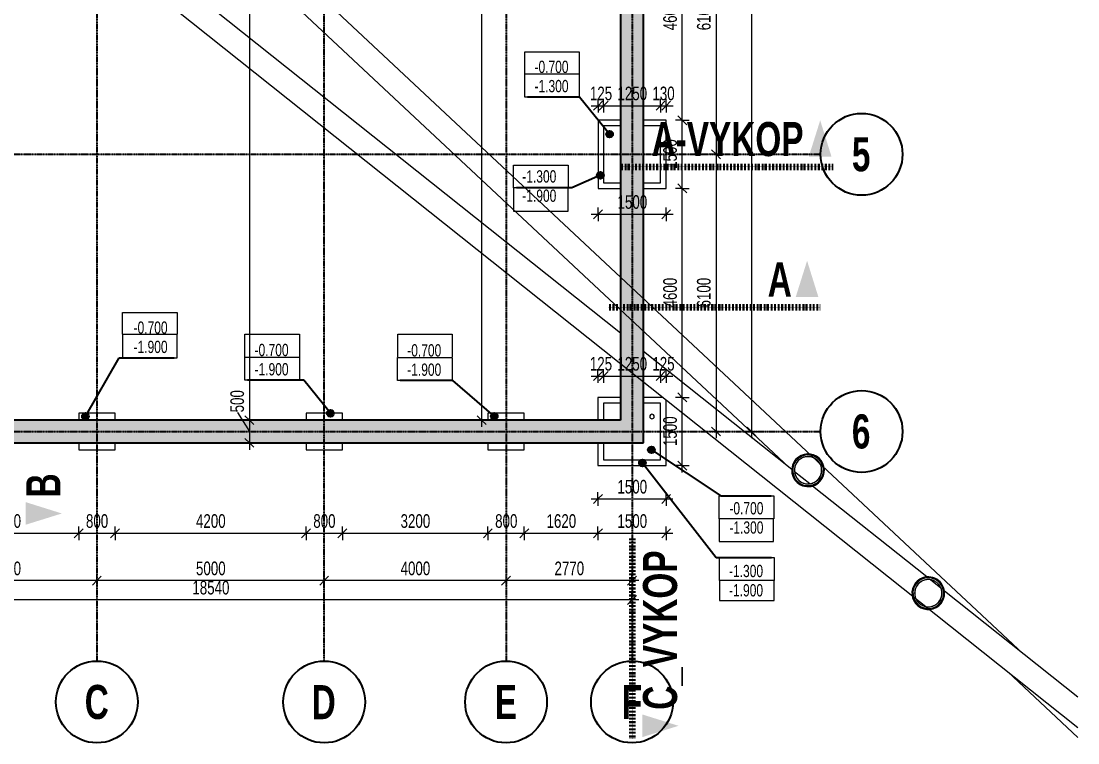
# Model space of a CAD drawing. Header units: millimetres. Extents: x 172692 to 213031, y 2598 to 159868.
# Drawn here: x 186322 to 209565, y 118851 to 134728 of the extents above; entities that cross this region are included whole.
import ezdxf

# ---------------------------------------------------------------- set-up
doc = ezdxf.new("R2010")
doc.units = ezdxf.units.MM
doc.linetypes.add('1_Čerchovaná 4_0mm', pattern=[8, 4, -2, 0, -2])
doc.linetypes.add('1_Čerchovaná 6_0mm', pattern=[12, 6, -3, 0, -3])
for name, color, linetype, lineweight in [('A-ANNO-DIMS', 7, 'Continuous', 9), ('A-ANNO-DIMS-150', 7, 'Continuous', 9), ('A-DETL-THIN', 7, 'Continuous', 9), ('A-FLOR', 7, 'Continuous', 9), ('A-WALL-1', 7, 'Continuous', 25), ('A-WALL-PATT-1', 7, 'Continuous', 9), ('G-ANNO-DIMS', 7, 'Continuous', 9), ('G-ANNO-DIMS-1', 7, 'Continuous', 25), ('G-ANNO-SYMB', 7, 'Continuous', 9), ('G-ANNO-SYMB-1', 7, '1_Čerchovaná 4_0mm', 100), ('G-ANNO-SYMB-2', 7, 'Continuous', 18), ('Nedefinovaný_Trubky-tvarovka', 7, 'Continuous', 9), ('S-FNDN', 7, 'Continuous', 9), ('Trubky-tvarovka', 7, 'Continuous', 18), ('Trubky-tvarovka-1', 7, 'Continuous', 9)]:
    doc.layers.add(name, color=color, linetype=linetype, lineweight=lineweight)
for name, color, linetype, lineweight, true_color in [('A-DETL-1', 36, 'Continuous', 9, 0x804000), ('A-DETL-2', 115, 'Continuous', 9, 0x61a369), ('A-GENM-1', 251, 'Continuous', 9, 0x646464), ('S-GRID-1', 8, '1_Čerchovaná 6_0mm', 25, 0x808080), ('S-GRID-IDEN', 8, 'Continuous', 25, 0x808080), ('S-GRID-IDEN-1', 8, 'Continuous', 9, 0x808080)]:
    doc.layers.add(name, color=color, linetype=linetype, lineweight=lineweight, true_color=true_color)
doc.styles.add('Arial', font='arial.ttf', dxfattribs={"width": 0.7, "height": 300})
doc.styles.add('Arial_1', font='arial.ttf', dxfattribs={"width": 0.7, "height": 270})
doc.styles.add('Arial_B', font='arialbd.ttf', dxfattribs={"width": 0.7, "height": 750})
doc.dimstyles.new('Vnitřní_-_průhledné', dxfattribs={"dimscale": 304.8, "dimtxt": 306.07782, "dimasz": 0.639764, "dimexe": 0.492126, "dimexo": 0.0625, "dimgap": 0.098425, "dimtad": 1, "dimdec": 0, "dimrnd": 5, "dimzin": 0, "dimdsep": 46, "dimtxsty": 'Arial', "dimblk1": 'OBLIQUE', "dimblk2": 'OBLIQUE', "dimsah": 1, "dimcen": 0.09, "dimdle": 0.492126, "dimazin": 0, "dimtfac": 1, "dimtdec": 4, "dimtix": 1, "dimtmove": 1, "dimatfit": 3, "dimfxl": 0.492126, "dimfxlon": 1, "dimtvp": 1, "dimtolj": 1, "dimtzin": 0, "dimarcsym": 2})
doc.dimstyles.new('Vnitřní_-_průhledné_1', dxfattribs={"dimscale": 304.8, "dimtxt": 306.07782, "dimasz": 0.639764, "dimexe": 0.492126, "dimexo": 0.0625, "dimgap": 0.098425, "dimtad": 1, "dimdec": 0, "dimrnd": 5, "dimzin": 0, "dimdsep": 46, "dimtxsty": 'Arial', "dimblk1": 'OBLIQUE', "dimblk2": 'OBLIQUE', "dimsah": 1, "dimcen": 0.09, "dimdle": 0.492126, "dimazin": 0, "dimtfac": 1, "dimtdec": 4, "dimtix": 1, "dimtmove": 0, "dimatfit": 3, "dimfxl": 0.492126, "dimfxlon": 1, "dimtvp": 1, "dimtolj": 1, "dimtzin": 0, "dimarcsym": 2})
pattern_1 = [(315, (0, 0), (161.6446, 161.6446), []), (315, (0, 152.4), (161.6446, 161.6446), [95.25, -57.15, 9.525, -57.15, -95.25]), (315, (0, 152.4), (161.6446, 161.6446), [-219.075, 95.25, 0])]

# ---------------------------------------------------------------- blocks, each defined once
blk = doc.blocks.new('Z_PIF_UN_Tegra_Shaft_Pipe_Wavin__nested_ - Var_-776681-základy')
at = {"layer": 'Trubky-tvarovka'}
for radius, start, end in [(338, 141.0104, 321.0104), (300, 141.0104, 321.0104), (338, 321.0104, 141.0104), (300, 321.0104, 141.0104)]:
    blk.add_arc((206275, 122143), radius, start, end, dxfattribs=at)
blk = doc.blocks.new('Z_PIF_UN_Tegra_Elbow_Base_Wavin__nested_ - Var_-776420-základy')
at = {"layer": 'Trubky-tvarovka-1'}
for radius, start, end in [(360, 360, 180), (300, 111.8487, 126.9061), (300, 96.3607, 110.067), (300, 77.7649, 92.768), (300, 62.1108, 75.4351), (300, 43.6748, 58.6425), (360, 180, 360), (300, 164.7703, 180), (300, 180, 195.2297), (300, 145.9269, 161.0591), (300, 130.5785, 144.8877), (300, 27.8205, 40.9323), (300, 9.5776, 24.5278), (300, 353.4782, 6.5218), (300, 198.9409, 214.0731), (300, 215.1123, 229.4215), (300, 301.3575, 316.3252), (300, 319.0677, 332.1795), (300, 335.4722, 350.4224), (300, 233.0939, 248.1513), (300, 249.933, 263.6393), (300, 267.232, 282.2351), (300, 284.5649, 297.8892)]:
    blk.add_arc((0, 0), radius, start, end, dxfattribs=at)
blk = doc.blocks.new('Z_PIF_UN_Tegra_Shaft_Pipe_Wavin__nested_ - Var_-777689-základy')
at = {"layer": 'Trubky-tvarovka'}
for radius, start, end in [(338, 137.8238, 317.8238), (300, 137.8238, 317.8238), (337, 317.8238, 137.8238), (300, 317.8238, 137.8238)]:
    blk.add_arc((203630, 124847), radius, start, end, dxfattribs=at)
blk = doc.blocks.new('Z_PIF_UN_Tegra_Elbow_Base_Wavin__nested_ - Var_-V1-základy')
at = {"layer": 'Trubky-tvarovka-1'}
for radius, start, end in [(360, 360, 180), (300, 111.8487, 126.5942), (300, 96.3607, 110.067), (300, 77.7649, 92.768), (300, 62.1108, 75.4351), (300, 43.6748, 58.6425), (360, 180, 360), (300, 164.7703, 180), (300, 180, 195.2297), (300, 145.9269, 161.0591), (300, 130.5785, 144.8877), (300, 27.8205, 40.9323), (300, 9.5776, 24.5278), (300, 353.4782, 6.5218), (300, 198.9409, 214.0731), (300, 215.1123, 229.4215), (300, 301.3575, 316.3252), (300, 319.0677, 332.1795), (300, 335.4722, 350.4224), (300, 233.0939, 248.1513), (300, 249.933, 263.6393), (300, 267.232, 282.2351), (300, 284.5649, 297.8892)]:
    blk.add_arc((0, 0), radius, start, end, dxfattribs=at)
blk = doc.blocks.new('Osnova - 6mm-307864-základy')
at = {"layer": 'S-GRID-IDEN'}
blk.add_circle((0, 0), 6, dxfattribs=at)
blk = doc.blocks.new('Řez - Velká značka-308779-základy')
at = {"layer": 'G-ANNO-SYMB'}
blk.add_hatch(color=256, dxfattribs=at).paths.add_polyline_path([(3.58, 1.5), (0.25, 1.5), (1.91, 6.82)])
blk = doc.blocks.new('DIMBLOCK3-základy')
at = {"layer": 'A-ANNO-DIMS-150', "lineweight": 18}
for p, q in [((191344, 152840), (191246, 152938)), ((191344, 152840), (191441, 152743)), ((191344, 125950), (191246, 126048)), ((191344, 125950), (191441, 125853))]:
    blk.add_line(p, q, dxfattribs=at)
at = {"layer": 'A-ANNO-DIMS-150'}
for p, q in [((191344, 152840), (191194, 152840)), ((191344, 152840), (191344, 125950)), ((191344, 152840), (191494, 152840)), ((191344, 125950), (191194, 125950)), ((191344, 125950), (191494, 125950))]:
    blk.add_line(p, q, dxfattribs=at)
at = {"layer": 'A-ANNO-DIMS-150', "color": 0, "insert": (190924, 138995), "char_height": 300, "width": 960.61, "attachment_point": 1, "rotation": 90, "line_spacing_factor": 0.941778, "style": 'Arial'}
blk.add_mtext('26890', dxfattribs=at)
blk = doc.blocks.new('_Oblique')
at = {"color": 0, "linetype": 'ByBlock', "lineweight": -2}
blk.add_line((-0.5, -0.5), (0.5, 0.5), dxfattribs=at)
blk = doc.blocks.new('DIMBLOCK4-základy')
at = {"layer": 'A-ANNO-DIMS-150'}
for p, q in [((191079, 126121), (191344, 125700)), ((191079, 126121), (191079, 126121)), ((191344, 125950), (191194, 125950)), ((191344, 125950), (191344, 125300)), ((191344, 125950), (191494, 125950)), ((191344, 125450), (191194, 125450)), ((191344, 125450), (191494, 125450))]:
    blk.add_line(p, q, dxfattribs=at)
at = {"layer": 'A-ANNO-DIMS-150', "lineweight": 18}
for p, q in [((191344, 125950), (191246, 126048)), ((191344, 125950), (191441, 125853)), ((191344, 125450), (191246, 125548)), ((191344, 125450), (191441, 125353))]:
    blk.add_line(p, q, dxfattribs=at)
at = {"layer": 'A-ANNO-DIMS-150', "color": 0, "insert": (190924, 126121), "char_height": 300, "width": 576.37, "attachment_point": 1, "rotation": 90, "line_spacing_factor": 0.941778, "style": 'Arial'}
blk.add_mtext('500', dxfattribs=at)
blk = doc.blocks.new('DIMBLOCK5-základy')
at = {"layer": 'A-ANNO-DIMS-150', "lineweight": 18}
for p, q in [((196451, 152840), (196353, 152938)), ((196451, 152840), (196548, 152743)), ((196451, 125950), (196353, 126048)), ((196451, 125950), (196548, 125853))]:
    blk.add_line(p, q, dxfattribs=at)
at = {"layer": 'A-ANNO-DIMS-150'}
for p, q in [((196451, 152990), (196451, 125800)), ((196451, 152840), (196301, 152840)), ((196451, 152840), (196601, 152840)), ((196451, 125950), (196301, 125950)), ((196451, 125950), (196601, 125950))]:
    blk.add_line(p, q, dxfattribs=at)
at = {"layer": 'A-ANNO-DIMS-150', "color": 0, "insert": (196031, 138995), "char_height": 300, "width": 960.61, "attachment_point": 1, "rotation": 90, "line_spacing_factor": 0.941778, "style": 'Arial'}
blk.add_mtext('26890', dxfattribs=at)
blk = doc.blocks.new('DIMBLOCK10-základy')
at = {"layer": 'A-ANNO-DIMS-150'}
for p, q in [((201606, 137895), (201456, 137895)), ((201606, 137895), (201606, 131798)), ((201606, 137895), (201756, 137895)), ((201606, 131798), (201456, 131798)), ((201606, 131798), (201756, 131798))]:
    blk.add_line(p, q, dxfattribs=at)
at = {"layer": 'A-ANNO-DIMS-150', "lineweight": 18}
for p, q in [((201606, 137895), (201509, 137993)), ((201606, 137895), (201704, 137798)), ((201606, 131798), (201509, 131895)), ((201606, 131798), (201704, 131700))]:
    blk.add_line(p, q, dxfattribs=at)
at = {"layer": 'A-ANNO-DIMS-150', "color": 0, "insert": (201187, 134526), "char_height": 300, "width": 768.49, "attachment_point": 1, "rotation": 90, "line_spacing_factor": 0.941778, "style": 'Arial'}
blk.add_mtext('6100', dxfattribs=at)
blk = doc.blocks.new('DIMBLOCK11-základy')
at = {"layer": 'A-ANNO-DIMS-150'}
for p, q in [((201606, 131798), (201456, 131798)), ((201606, 131798), (201606, 125550)), ((201606, 131798), (201756, 131798)), ((201606, 125700), (201456, 125700)), ((201606, 125700), (201756, 125700))]:
    blk.add_line(p, q, dxfattribs=at)
at = {"layer": 'A-ANNO-DIMS-150', "lineweight": 18}
for p, q in [((201606, 131798), (201509, 131895)), ((201606, 131798), (201704, 131700)), ((201606, 125700), (201509, 125798)), ((201606, 125700), (201704, 125603))]:
    blk.add_line(p, q, dxfattribs=at)
at = {"layer": 'A-ANNO-DIMS-150', "color": 0, "insert": (201187, 128429), "char_height": 300, "width": 768.49, "attachment_point": 1, "rotation": 90, "line_spacing_factor": 0.941778, "style": 'Arial'}
blk.add_mtext('6100', dxfattribs=at)
blk = doc.blocks.new('DIMBLOCK12-základy')
at = {"layer": 'A-ANNO-DIMS-150', "lineweight": 18}
for p, q in [((202387, 153090), (202289, 153188)), ((202387, 153090), (202484, 152993)), ((202387, 125700), (202289, 125798)), ((202387, 125700), (202484, 125603))]:
    blk.add_line(p, q, dxfattribs=at)
at = {"layer": 'A-ANNO-DIMS-150'}
for p, q in [((202387, 153240), (202387, 125550)), ((202387, 153090), (202237, 153090)), ((202387, 153090), (202537, 153090)), ((202387, 125700), (202237, 125700)), ((202387, 125700), (202537, 125700))]:
    blk.add_line(p, q, dxfattribs=at)
at = {"layer": 'A-ANNO-DIMS-150', "color": 0, "insert": (201967, 138995), "char_height": 300, "width": 960.61, "attachment_point": 1, "rotation": 90, "line_spacing_factor": 0.941778, "style": 'Arial'}
blk.add_mtext('27390', dxfattribs=at)
blk = doc.blocks.new('DIMBLOCK13-základy')
at = {"layer": 'A-ANNO-DIMS-150'}
for p, q in [((196988, 122419), (196988, 122569)), ((199758, 122419), (199758, 122569)), ((199908, 122419), (196988, 122419)), ((196988, 122419), (196988, 122269)), ((199758, 122419), (199758, 122269))]:
    blk.add_line(p, q, dxfattribs=at)
at = {"layer": 'A-ANNO-DIMS-150', "lineweight": 18}
for p, q in [((196988, 122419), (197086, 122517)), ((199758, 122419), (199856, 122517)), ((196988, 122419), (196891, 122322)), ((199758, 122419), (199661, 122322))]:
    blk.add_line(p, q, dxfattribs=at)
at = {"layer": 'A-ANNO-DIMS-150', "color": 0, "insert": (198053, 122839), "char_height": 300, "width": 768.49, "attachment_point": 1, "line_spacing_factor": 0.941778, "style": 'Arial'}
blk.add_mtext('2770', dxfattribs=at)
blk = doc.blocks.new('DIMBLOCK14-základy')
at = {"layer": 'A-ANNO-DIMS-150'}
for p, q in [((192988, 122419), (192988, 122569)), ((196988, 122419), (196988, 122569)), ((196988, 122419), (192988, 122419)), ((192988, 122419), (192988, 122269)), ((196988, 122419), (196988, 122269))]:
    blk.add_line(p, q, dxfattribs=at)
at = {"layer": 'A-ANNO-DIMS-150', "lineweight": 18}
for p, q in [((192988, 122419), (193086, 122517)), ((196988, 122419), (197086, 122517)), ((192988, 122419), (192891, 122322)), ((196988, 122419), (196891, 122322))]:
    blk.add_line(p, q, dxfattribs=at)
at = {"layer": 'A-ANNO-DIMS-150', "color": 0, "insert": (194668, 122839), "char_height": 300, "width": 768.49, "attachment_point": 1, "line_spacing_factor": 0.941778, "style": 'Arial'}
blk.add_mtext('4000', dxfattribs=at)
blk = doc.blocks.new('DIMBLOCK15-základy')
at = {"layer": 'A-ANNO-DIMS-150'}
for p, q in [((187988, 122419), (187988, 122569)), ((192988, 122419), (192988, 122569)), ((192988, 122419), (187988, 122419)), ((187988, 122419), (187988, 122269)), ((192988, 122419), (192988, 122269))]:
    blk.add_line(p, q, dxfattribs=at)
at = {"layer": 'A-ANNO-DIMS-150', "lineweight": 18}
for p, q in [((187988, 122419), (188086, 122517)), ((192988, 122419), (193086, 122517)), ((187988, 122419), (187891, 122322)), ((192988, 122419), (192891, 122322))]:
    blk.add_line(p, q, dxfattribs=at)
at = {"layer": 'A-ANNO-DIMS-150', "color": 0, "insert": (190168, 122839), "char_height": 300, "width": 768.49, "attachment_point": 1, "line_spacing_factor": 0.941778, "style": 'Arial'}
blk.add_mtext('5000', dxfattribs=at)
blk = doc.blocks.new('DIMBLOCK16-základy')
at = {"layer": 'A-ANNO-DIMS-150'}
for p, q in [((183988, 122419), (183988, 122569)), ((187988, 122419), (187988, 122569)), ((187988, 122419), (183988, 122419)), ((183988, 122419), (183988, 122269)), ((187988, 122419), (187988, 122269))]:
    blk.add_line(p, q, dxfattribs=at)
at = {"layer": 'A-ANNO-DIMS-150', "lineweight": 18}
for p, q in [((183988, 122419), (184086, 122517)), ((187988, 122419), (188086, 122517)), ((183988, 122419), (183891, 122322)), ((187988, 122419), (187891, 122322))]:
    blk.add_line(p, q, dxfattribs=at)
at = {"layer": 'A-ANNO-DIMS-150', "color": 0, "insert": (185668, 122839), "char_height": 300, "width": 768.49, "attachment_point": 1, "line_spacing_factor": 0.941778, "style": 'Arial'}
blk.add_mtext('4000', dxfattribs=at)
blk = doc.blocks.new('DIMBLOCK18-základy')
at = {"layer": 'A-ANNO-DIMS-150'}
for p, q in [((181218, 121996), (181218, 122146)), ((199758, 121996), (199758, 122146)), ((199908, 121996), (181068, 121996)), ((181218, 121996), (181218, 121846)), ((199758, 121996), (199758, 121846))]:
    blk.add_line(p, q, dxfattribs=at)
at = {"layer": 'A-ANNO-DIMS-150', "lineweight": 18}
for p, q in [((181218, 121996), (181316, 122093)), ((199758, 121996), (199856, 122093)), ((181218, 121996), (181121, 121898)), ((199758, 121996), (199661, 121898))]:
    blk.add_line(p, q, dxfattribs=at)
at = {"layer": 'A-ANNO-DIMS-150', "color": 0, "insert": (190088, 122415), "char_height": 300, "width": 960.61, "attachment_point": 1, "line_spacing_factor": 0.941778, "style": 'Arial'}
blk.add_mtext('18540', dxfattribs=at)
blk = doc.blocks.new('DIMBLOCK19-základy')
at = {"layer": 'A-ANNO-DIMS-150'}
for p, q in [((200864, 126450), (200714, 126450)), ((200864, 124800), (200864, 126450)), ((200864, 126450), (201014, 126450)), ((200864, 124950), (200714, 124950)), ((200864, 124950), (201014, 124950))]:
    blk.add_line(p, q, dxfattribs=at)
at = {"layer": 'A-ANNO-DIMS-150', "lineweight": 18}
for p, q in [((200864, 126450), (200767, 126548)), ((200864, 126450), (200962, 126353)), ((200864, 124950), (200767, 125048)), ((200864, 124950), (200962, 124853))]:
    blk.add_line(p, q, dxfattribs=at)
at = {"layer": 'A-ANNO-DIMS-150', "color": 0, "insert": (200445, 125380), "char_height": 300, "width": 768.49, "attachment_point": 1, "rotation": 90, "line_spacing_factor": 0.941778, "style": 'Arial'}
blk.add_mtext('1500', dxfattribs=at)
blk = doc.blocks.new('DIMBLOCK20-základy')
at = {"layer": 'A-ANNO-DIMS-150', "lineweight": 18}
for p, q in [((200864, 131048), (200767, 131145)), ((200864, 131048), (200962, 130950)), ((200864, 126450), (200767, 126548)), ((200864, 126450), (200962, 126353))]:
    blk.add_line(p, q, dxfattribs=at)
at = {"layer": 'A-ANNO-DIMS-150'}
for p, q in [((200864, 131048), (200714, 131048)), ((200864, 126450), (200864, 131048)), ((200864, 131048), (201014, 131048)), ((200864, 126450), (200714, 126450)), ((200864, 126450), (201014, 126450))]:
    blk.add_line(p, q, dxfattribs=at)
at = {"layer": 'A-ANNO-DIMS-150', "color": 0, "insert": (200445, 128429), "char_height": 300, "width": 768.49, "attachment_point": 1, "rotation": 90, "line_spacing_factor": 0.941778, "style": 'Arial'}
blk.add_mtext('4600', dxfattribs=at)
blk = doc.blocks.new('DIMBLOCK21-základy')
at = {"layer": 'A-ANNO-DIMS-150'}
for p, q in [((200864, 132548), (200714, 132548)), ((200864, 131048), (200864, 132548)), ((200864, 132548), (201014, 132548)), ((200864, 131048), (200714, 131048)), ((200864, 131048), (201014, 131048))]:
    blk.add_line(p, q, dxfattribs=at)
at = {"layer": 'A-ANNO-DIMS-150', "lineweight": 18}
for p, q in [((200864, 132548), (200767, 132645)), ((200864, 132548), (200962, 132450)), ((200864, 131048), (200767, 131145)), ((200864, 131048), (200962, 130950))]:
    blk.add_line(p, q, dxfattribs=at)
at = {"layer": 'A-ANNO-DIMS-150', "color": 0, "insert": (200445, 131478), "char_height": 300, "width": 768.49, "attachment_point": 1, "rotation": 90, "line_spacing_factor": 0.941778, "style": 'Arial'}
blk.add_mtext('1500', dxfattribs=at)
blk = doc.blocks.new('DIMBLOCK22-základy')
at = {"layer": 'A-ANNO-DIMS-150'}
for p, q in [((200864, 137145), (200714, 137145)), ((200864, 132548), (200864, 137145)), ((200864, 137145), (201014, 137145)), ((200864, 132548), (200714, 132548)), ((200864, 132548), (201014, 132548))]:
    blk.add_line(p, q, dxfattribs=at)
at = {"layer": 'A-ANNO-DIMS-150', "lineweight": 18}
for p, q in [((200864, 137145), (200767, 137243)), ((200864, 137145), (200962, 137048)), ((200864, 132548), (200767, 132645)), ((200864, 132548), (200962, 132450))]:
    blk.add_line(p, q, dxfattribs=at)
at = {"layer": 'A-ANNO-DIMS-150', "color": 0, "insert": (200445, 134526), "char_height": 300, "width": 768.49, "attachment_point": 1, "rotation": 90, "line_spacing_factor": 0.941778, "style": 'Arial'}
blk.add_mtext('4600', dxfattribs=at)
blk = doc.blocks.new('DIMBLOCK61-základy')
at = {"layer": 'A-ANNO-DIMS-150'}
for p, q in [((199011, 132867), (199011, 133017)), ((199133, 132867), (199133, 133017)), ((198861, 132867), (199133, 132867)), ((199011, 132867), (199011, 132717)), ((199133, 132867), (199133, 132717))]:
    blk.add_line(p, q, dxfattribs=at)
at = {"layer": 'A-ANNO-DIMS-150', "lineweight": 18}
for p, q in [((199011, 132867), (199108, 132965)), ((199133, 132867), (199231, 132965)), ((199011, 132867), (198913, 132770)), ((199133, 132867), (199036, 132770))]:
    blk.add_line(p, q, dxfattribs=at)
at = {"layer": 'A-ANNO-DIMS-150', "color": 0, "insert": (198832, 133287), "char_height": 300, "width": 576.37, "attachment_point": 1, "line_spacing_factor": 0.941778, "style": 'Arial'}
blk.add_mtext('125', dxfattribs=at)
blk = doc.blocks.new('DIMBLOCK62-základy')
at = {"layer": 'A-ANNO-DIMS-150'}
for p, q in [((199133, 132867), (199133, 133017)), ((200383, 132867), (200383, 133017)), ((199133, 132867), (200383, 132867)), ((199133, 132867), (199133, 132717)), ((200383, 132867), (200383, 132717))]:
    blk.add_line(p, q, dxfattribs=at)
at = {"layer": 'A-ANNO-DIMS-150', "lineweight": 18}
for p, q in [((199133, 132867), (199231, 132965)), ((200383, 132867), (200481, 132965)), ((199133, 132867), (199036, 132770)), ((200383, 132867), (200286, 132770))]:
    blk.add_line(p, q, dxfattribs=at)
at = {"layer": 'A-ANNO-DIMS-150', "color": 0, "insert": (199438, 133287), "char_height": 300, "width": 768.49, "attachment_point": 1, "line_spacing_factor": 0.941778, "style": 'Arial'}
blk.add_mtext('1250', dxfattribs=at)
blk = doc.blocks.new('DIMBLOCK63-základy')
at = {"layer": 'A-ANNO-DIMS-150'}
for p, q in [((200383, 132867), (200383, 133017)), ((200511, 132867), (200511, 133017)), ((200383, 132867), (200661, 132867)), ((200383, 132867), (200383, 132717)), ((200511, 132867), (200511, 132717))]:
    blk.add_line(p, q, dxfattribs=at)
at = {"layer": 'A-ANNO-DIMS-150', "lineweight": 18}
for p, q in [((200383, 132867), (200481, 132965)), ((200511, 132867), (200608, 132965)), ((200383, 132867), (200286, 132770)), ((200511, 132867), (200413, 132770))]:
    blk.add_line(p, q, dxfattribs=at)
at = {"layer": 'A-ANNO-DIMS-150', "color": 0, "insert": (200207, 133287), "char_height": 300, "width": 576.37, "attachment_point": 1, "line_spacing_factor": 0.941778, "style": 'Arial'}
blk.add_mtext('130', dxfattribs=at)
blk = doc.blocks.new('DIMBLOCK64-základy')
at = {"layer": 'A-ANNO-DIMS-150'}
for p, q in [((199011, 130480), (199011, 130630)), ((200511, 130480), (200511, 130630)), ((198861, 130480), (200661, 130480)), ((199011, 130480), (199011, 130330)), ((200511, 130480), (200511, 130330))]:
    blk.add_line(p, q, dxfattribs=at)
at = {"layer": 'A-ANNO-DIMS-150', "lineweight": 18}
for p, q in [((199011, 130480), (198913, 130382)), ((199011, 130480), (199108, 130577)), ((200511, 130480), (200413, 130382)), ((200511, 130480), (200608, 130577))]:
    blk.add_line(p, q, dxfattribs=at)
at = {"layer": 'A-ANNO-DIMS-150', "color": 0, "insert": (199440, 130899), "char_height": 300, "width": 768.49, "attachment_point": 1, "line_spacing_factor": 0.941778, "style": 'Arial'}
blk.add_mtext('1500', dxfattribs=at)
blk = doc.blocks.new('DIMBLOCK65-základy')
at = {"layer": 'A-ANNO-DIMS-150'}
for p, q in [((198858, 126920), (199133, 126920)), ((199008, 126920), (199008, 127070)), ((199008, 126920), (199008, 126770)), ((199133, 126920), (199133, 127070)), ((199133, 126920), (199133, 126770))]:
    blk.add_line(p, q, dxfattribs=at)
at = {"layer": 'A-ANNO-DIMS-150', "lineweight": 18}
for p, q in [((199008, 126920), (198911, 126823)), ((199008, 126920), (199106, 127018)), ((199133, 126920), (199036, 126823)), ((199133, 126920), (199231, 127018))]:
    blk.add_line(p, q, dxfattribs=at)
at = {"layer": 'A-ANNO-DIMS-150', "color": 0, "insert": (198831, 127340), "char_height": 300, "width": 576.37, "attachment_point": 1, "line_spacing_factor": 0.941778, "style": 'Arial'}
blk.add_mtext('125', dxfattribs=at)
blk = doc.blocks.new('DIMBLOCK66-základy')
at = {"layer": 'A-ANNO-DIMS-150', "lineweight": 18}
for p, q in [((199133, 126920), (199036, 126823)), ((199133, 126920), (199231, 127018)), ((200383, 126920), (200286, 126823)), ((200383, 126920), (200481, 127018))]:
    blk.add_line(p, q, dxfattribs=at)
at = {"layer": 'A-ANNO-DIMS-150'}
for p, q in [((199133, 126920), (199133, 127070)), ((199133, 126920), (200383, 126920)), ((199133, 126920), (199133, 126770)), ((200383, 126920), (200383, 127070)), ((200383, 126920), (200383, 126770))]:
    blk.add_line(p, q, dxfattribs=at)
at = {"layer": 'A-ANNO-DIMS-150', "color": 0, "insert": (199438, 127340), "char_height": 300, "width": 768.49, "attachment_point": 1, "line_spacing_factor": 0.941778, "style": 'Arial'}
blk.add_mtext('1250', dxfattribs=at)
blk = doc.blocks.new('DIMBLOCK67-základy')
at = {"layer": 'A-ANNO-DIMS-150', "lineweight": 18}
for p, q in [((200383, 126920), (200286, 126823)), ((200383, 126920), (200481, 127018)), ((200508, 126920), (200411, 126823)), ((200508, 126920), (200606, 127018))]:
    blk.add_line(p, q, dxfattribs=at)
at = {"layer": 'A-ANNO-DIMS-150'}
for p, q in [((200383, 126920), (200383, 127070)), ((200383, 126920), (200658, 126920)), ((200383, 126920), (200383, 126770)), ((200508, 126920), (200508, 127070)), ((200508, 126920), (200508, 126770))]:
    blk.add_line(p, q, dxfattribs=at)
at = {"layer": 'A-ANNO-DIMS-150', "color": 0, "insert": (200206, 127340), "char_height": 300, "width": 576.37, "attachment_point": 1, "line_spacing_factor": 0.941778, "style": 'Arial'}
blk.add_mtext('125', dxfattribs=at)
blk = doc.blocks.new('DIMBLOCK68-základy')
at = {"layer": 'A-ANNO-DIMS-150'}
for p, q in [((199008, 124216), (199008, 124366)), ((200508, 124216), (200508, 124366)), ((198858, 124216), (200658, 124216)), ((199008, 124216), (199008, 124066)), ((200508, 124216), (200508, 124066))]:
    blk.add_line(p, q, dxfattribs=at)
at = {"layer": 'A-ANNO-DIMS-150', "lineweight": 18}
for p, q in [((199008, 124216), (198911, 124119)), ((199008, 124216), (199106, 124314)), ((200508, 124216), (200411, 124119)), ((200508, 124216), (200606, 124314))]:
    blk.add_line(p, q, dxfattribs=at)
at = {"layer": 'A-ANNO-DIMS-150', "color": 0, "insert": (199438, 124636), "char_height": 300, "width": 768.49, "attachment_point": 1, "line_spacing_factor": 0.941778, "style": 'Arial'}
blk.add_mtext('1500', dxfattribs=at)
blk = doc.blocks.new('DIMBLOCK72-základy')
at = {"layer": 'A-ANNO-DIMS-150', "lineweight": 18}
for p, q in [((184388, 123462), (184291, 123364)), ((184388, 123462), (184486, 123559)), ((187588, 123462), (187491, 123364)), ((187588, 123462), (187686, 123559))]:
    blk.add_line(p, q, dxfattribs=at)
at = {"layer": 'A-ANNO-DIMS-150'}
for p, q in [((184388, 123462), (184388, 123612)), ((184388, 123462), (187588, 123462)), ((184388, 123462), (184388, 123312)), ((187588, 123462), (187588, 123612)), ((187588, 123462), (187588, 123312))]:
    blk.add_line(p, q, dxfattribs=at)
at = {"layer": 'A-ANNO-DIMS-150', "color": 0, "insert": (185668, 123881), "char_height": 300, "width": 768.49, "attachment_point": 1, "line_spacing_factor": 0.941778, "style": 'Arial'}
blk.add_mtext('3200', dxfattribs=at)
blk = doc.blocks.new('DIMBLOCK73-základy')
at = {"layer": 'A-ANNO-DIMS-150', "lineweight": 18}
for p, q in [((187588, 123462), (187491, 123364)), ((187588, 123462), (187686, 123559)), ((188388, 123462), (188291, 123364)), ((188388, 123462), (188486, 123559))]:
    blk.add_line(p, q, dxfattribs=at)
at = {"layer": 'A-ANNO-DIMS-150'}
for p, q in [((187588, 123462), (187588, 123612)), ((187588, 123462), (188388, 123462)), ((187588, 123462), (187588, 123312)), ((188388, 123462), (188388, 123612)), ((188388, 123462), (188388, 123312))]:
    blk.add_line(p, q, dxfattribs=at)
at = {"layer": 'A-ANNO-DIMS-150', "color": 0, "insert": (187748, 123881), "char_height": 300, "width": 576.37, "attachment_point": 1, "line_spacing_factor": 0.941778, "style": 'Arial'}
blk.add_mtext('800', dxfattribs=at)
blk = doc.blocks.new('DIMBLOCK74-základy')
at = {"layer": 'A-ANNO-DIMS-150', "lineweight": 18}
for p, q in [((188388, 123462), (188291, 123364)), ((188388, 123462), (188486, 123559)), ((192588, 123462), (192491, 123364)), ((192588, 123462), (192686, 123559))]:
    blk.add_line(p, q, dxfattribs=at)
at = {"layer": 'A-ANNO-DIMS-150'}
for p, q in [((188388, 123462), (188388, 123612)), ((188388, 123462), (192588, 123462)), ((188388, 123462), (188388, 123312)), ((192588, 123462), (192588, 123612)), ((192588, 123462), (192588, 123312))]:
    blk.add_line(p, q, dxfattribs=at)
at = {"layer": 'A-ANNO-DIMS-150', "color": 0, "insert": (190168, 123881), "char_height": 300, "width": 768.49, "attachment_point": 1, "line_spacing_factor": 0.941778, "style": 'Arial'}
blk.add_mtext('4200', dxfattribs=at)
blk = doc.blocks.new('DIMBLOCK75-základy')
at = {"layer": 'A-ANNO-DIMS-150', "lineweight": 18}
for p, q in [((192588, 123462), (192491, 123364)), ((192588, 123462), (192686, 123559)), ((193388, 123462), (193291, 123364)), ((193388, 123462), (193486, 123559))]:
    blk.add_line(p, q, dxfattribs=at)
at = {"layer": 'A-ANNO-DIMS-150'}
for p, q in [((192588, 123462), (192588, 123612)), ((192588, 123462), (193388, 123462)), ((192588, 123462), (192588, 123312)), ((193388, 123462), (193388, 123612)), ((193388, 123462), (193388, 123312))]:
    blk.add_line(p, q, dxfattribs=at)
at = {"layer": 'A-ANNO-DIMS-150', "color": 0, "insert": (192748, 123881), "char_height": 300, "width": 576.37, "attachment_point": 1, "line_spacing_factor": 0.941778, "style": 'Arial'}
blk.add_mtext('800', dxfattribs=at)
blk = doc.blocks.new('DIMBLOCK76-základy')
at = {"layer": 'A-ANNO-DIMS-150', "lineweight": 18}
for p, q in [((193388, 123462), (193291, 123364)), ((193388, 123462), (193486, 123559)), ((196588, 123462), (196491, 123364)), ((196588, 123462), (196686, 123559))]:
    blk.add_line(p, q, dxfattribs=at)
at = {"layer": 'A-ANNO-DIMS-150'}
for p, q in [((193388, 123462), (193388, 123612)), ((193388, 123462), (196588, 123462)), ((193388, 123462), (193388, 123312)), ((196588, 123462), (196588, 123612)), ((196588, 123462), (196588, 123312))]:
    blk.add_line(p, q, dxfattribs=at)
at = {"layer": 'A-ANNO-DIMS-150', "color": 0, "insert": (194668, 123881), "char_height": 300, "width": 768.49, "attachment_point": 1, "line_spacing_factor": 0.941778, "style": 'Arial'}
blk.add_mtext('3200', dxfattribs=at)
blk = doc.blocks.new('DIMBLOCK77-základy')
at = {"layer": 'A-ANNO-DIMS-150', "lineweight": 18}
for p, q in [((196588, 123462), (196491, 123364)), ((196588, 123462), (196686, 123559)), ((197388, 123462), (197291, 123364)), ((197388, 123462), (197486, 123559))]:
    blk.add_line(p, q, dxfattribs=at)
at = {"layer": 'A-ANNO-DIMS-150'}
for p, q in [((196588, 123462), (196588, 123612)), ((196588, 123462), (197388, 123462)), ((196588, 123462), (196588, 123312)), ((197388, 123462), (197388, 123612)), ((197388, 123462), (197388, 123312))]:
    blk.add_line(p, q, dxfattribs=at)
at = {"layer": 'A-ANNO-DIMS-150', "color": 0, "insert": (196748, 123881), "char_height": 300, "width": 576.37, "attachment_point": 1, "line_spacing_factor": 0.941778, "style": 'Arial'}
blk.add_mtext('800', dxfattribs=at)
blk = doc.blocks.new('DIMBLOCK78-základy')
at = {"layer": 'A-ANNO-DIMS-150', "lineweight": 18}
for p, q in [((197388, 123462), (197291, 123364)), ((197388, 123462), (197486, 123559)), ((199008, 123462), (198911, 123364)), ((199008, 123462), (199106, 123559))]:
    blk.add_line(p, q, dxfattribs=at)
at = {"layer": 'A-ANNO-DIMS-150'}
for p, q in [((197388, 123462), (197388, 123612)), ((197388, 123462), (199008, 123462)), ((197388, 123462), (197388, 123312)), ((199008, 123462), (199008, 123612)), ((199008, 123462), (199008, 123312))]:
    blk.add_line(p, q, dxfattribs=at)
at = {"layer": 'A-ANNO-DIMS-150', "color": 0, "insert": (197878, 123881), "char_height": 300, "width": 768.49, "attachment_point": 1, "line_spacing_factor": 0.941778, "style": 'Arial'}
blk.add_mtext('1620', dxfattribs=at)
blk = doc.blocks.new('DIMBLOCK79-základy')
at = {"layer": 'A-ANNO-DIMS-150', "lineweight": 18}
for p, q in [((199008, 123462), (198911, 123364)), ((199008, 123462), (199106, 123559)), ((200508, 123462), (200411, 123364)), ((200508, 123462), (200606, 123559))]:
    blk.add_line(p, q, dxfattribs=at)
at = {"layer": 'A-ANNO-DIMS-150'}
for p, q in [((199008, 123462), (199008, 123612)), ((199008, 123462), (200658, 123462)), ((199008, 123462), (199008, 123312)), ((200508, 123462), (200508, 123612)), ((200508, 123462), (200508, 123312))]:
    blk.add_line(p, q, dxfattribs=at)
at = {"layer": 'A-ANNO-DIMS-150', "color": 0, "insert": (199438, 123881), "char_height": 300, "width": 768.49, "attachment_point": 1, "line_spacing_factor": 0.941778, "style": 'Arial'}
blk.add_mtext('1500', dxfattribs=at)
blk = doc.blocks.new('Výškové kóty - Výšková kóta - Základová-780896-základy')
at = {"layer": 'G-ANNO-DIMS'}
for p, q in [((-0.4, 0), (-0.4, 3.4)), ((-0.4, 3.4), (7.6, 3.4)), ((7.6, 3.4), (7.6, 0)), ((7.6, 0), (-0.4, 0))]:
    blk.add_line(p, q, dxfattribs=at)

msp = doc.modelspace()

# ---------------------------------------------------------------- hatches: boundary and pattern name
at = {"layer": 'A-WALL-PATT-1'}
h = msp.add_hatch(dxfattribs=at)
h.set_pattern_fill('FP_1', color=256, style=0, pattern_type=2)
h.set_pattern_definition(pattern_1)
h.paths.add_polyline_path([(200008.2, 125950.4), (200008.2, 153340.4), (199508.2, 153340.4), (199508.2, 125950.4), (199770.4, 125950.4)])
h = msp.add_hatch(dxfattribs=at)
h.set_pattern_fill('FP_1', color=256, style=0, pattern_type=2)
h.set_pattern_definition(pattern_1)
h.paths.add_polyline_path([(200008.2, 125450.4), (200008.2, 125950.4), (181465.7, 125950.4), (181465.7, 125450.4), (195737.5, 125450.4)])
at = {"layer": 'G-ANNO-DIMS-1'}
h = msp.add_hatch(color=256, dxfattribs=at)
edge = h.paths.add_edge_path()
edge.add_arc((199264.1, 132241.3), 75, 0, 360)
h = msp.add_hatch(color=256, dxfattribs=at)
edge = h.paths.add_edge_path()
edge.add_arc((199061.7, 131336.2), 75, 0, 360)
h = msp.add_hatch(color=256, dxfattribs=at)
edge = h.paths.add_edge_path()
edge.add_arc((187736.9, 126033.3), 75, 0, 360)
h = msp.add_hatch(color=256, dxfattribs=at)
edge = h.paths.add_edge_path()
edge.add_arc((193124.8, 126100.4), 75, 0, 360)
h = msp.add_hatch(color=256, dxfattribs=at)
edge = h.paths.add_edge_path()
edge.add_arc((196727.3, 126035), 75, 0, 360)
h = msp.add_hatch(color=256, dxfattribs=at)
edge = h.paths.add_edge_path()
edge.add_arc((200184.4, 125296.6), 75, 0, 360)
h = msp.add_hatch(color=256, dxfattribs=at)
edge = h.paths.add_edge_path()
edge.add_arc((199987.2, 125008.4), 75, 0, 360)

# ---------------------------------------------------------------- linework, layer by layer
at = {"layer": 'A-DETL-1'}
for p, q in [((186328.3, 140705), (203210.3, 124914.1)), ((208363.9, 120811), (187188.4, 140617.7))]:
    msp.add_line(p, q, dxfattribs=at)
at = {"layer": 'A-DETL-2'}
msp.add_line((172692.1, 148542.4), (209564.7, 119185.3), dxfattribs=at)
at = {"layer": 'A-DETL-THIN'}
for p, q in [((197399, 133571.2), (197399, 134051.2)), ((197399, 134051.2), (198599, 134051.2)), ((198599, 134051.2), (198599, 133571.2)), ((197154.9, 131059.2), (197154.9, 131559.2)), ((197154.9, 131559.2), (198354.9, 131559.2)), ((198354.9, 131559.2), (198354.9, 131059.2)), ((188551.5, 127839.6), (188551.5, 128319.6)), ((188551.5, 128319.6), (189756.5, 128319.6)), ((189756.5, 128319.6), (189756.5, 127839.6)), ((191245, 127343.3), (191245, 127843.3)), ((191245, 127843.3), (192445, 127843.3)), ((192445, 127843.3), (192445, 127343.3)), ((194605, 127343.3), (194605, 127843.3)), ((194605, 127843.3), (195805, 127843.3)), ((195805, 127843.3), (195805, 127343.3)), ((201673.7, 123778.1), (201673.7, 123278.1)), ((202873.7, 123278.1), (202873.7, 123778.1)), ((201673.7, 123278.1), (202873.7, 123278.1)), ((201685.3, 122421.2), (201685.3, 121981.2)), ((202882.8, 121981.2), (202882.8, 122421.2)), ((201685.3, 121981.2), (202882.8, 121981.2))]:
    msp.add_line(p, q, dxfattribs=at)
at = {"layer": 'A-FLOR'}
for p, q in [((199508.2, 127861.7), (181465.7, 142226.7)), ((203272.1, 124865), (200008.2, 127463.6)), ((203666.6, 124550.8), (203333.1, 124816.4)), ((206242.6, 122499.9), (203729, 124501.2)), ((206552.3, 122253.3), (206320.4, 122438)), ((209564.7, 119854.9), (206630.1, 122191.4)), ((208021.3, 120414.2), (209564.7, 118970.5))]:
    msp.add_line(p, q, dxfattribs=at)
at = {"layer": 'A-GENM-1'}
for radius, start, end in [(50, 360, 180), (50, 180, 0), (49, 0, 180), (49, 180, 0)]:
    msp.add_arc((200197.5, 126029), radius, start, end, dxfattribs=at)
at = {"layer": 'A-WALL-1'}
for p, q in [((200008.2, 125450.4), (200008.2, 153340.4)), ((199508.2, 152840.4), (199508.2, 125950.4)), ((199508.2, 125950.4), (181465.7, 125950.4)), ((180965.7, 125450.4), (200008.2, 125450.4))]:
    msp.add_line(p, q, dxfattribs=at)
at = {"layer": 'G-ANNO-DIMS-1'}
for p, q in [((198600, 133057.7), (197458.9, 133057.7)), ((199264.1, 132241.3), (198600, 133057.7)), ((199061.7, 131336.2), (198435.1, 131059.2)), ((198435.1, 131059.2), (197214.9, 131059.2)), ((187736.9, 126033.3), (188480.2, 127320.8)), ((188480.2, 127320.8), (189690.8, 127320.8)), ((192540.4, 126828.8), (191301.8, 126828.8)), ((193124.8, 126100.4), (192540.4, 126828.8)), ((195820.1, 126820), (194660, 126820)), ((196727.3, 126035), (195820.1, 126820)), ((200184.4, 125296.6), (201709, 124287.8)), ((199987.2, 125008.4), (201610.4, 122930.1)), ((201709, 124287.8), (202816.4, 124287.8)), ((201610.4, 122930.1), (202824, 122930.1))]:
    msp.add_line(p, q, dxfattribs=at)
for centre in [(199264.1, 132241.3), (199061.7, 131336.2), (187736.9, 126033.3), (193124.8, 126100.4), (196727.3, 126035), (200184.4, 125296.6), (199987.2, 125008.4)]:
    msp.add_circle(centre, 75, dxfattribs=at)
at = {"layer": 'G-ANNO-SYMB-1'}
for p, q in [((199527.9, 131521.9), (204183.8, 131521.9)), ((199239.8, 128432.7), (203895.7, 128432.7)), ((199758.2, 123346.1), (199758.2, 118939.4))]:
    msp.add_line(p, q, dxfattribs=at)
at = {"layer": 'S-FNDN'}
for p, q in [((199010.7, 132547.9), (199010.7, 131047.9)), ((199508.2, 132547.9), (199010.7, 132547.9)), ((200510.7, 132547.9), (200008.2, 132547.9)), ((200510.7, 131047.9), (200510.7, 132547.9)), ((199133.2, 132422.9), (199133.2, 131172.9)), ((199508.2, 132422.9), (199133.2, 132422.9)), ((200383.2, 132422.9), (200008.2, 132422.9)), ((200383.2, 131172.9), (200383.2, 132422.9)), ((199133.2, 131172.9), (199508.2, 131172.9)), ((200008.2, 131172.9), (200383.2, 131172.9)), ((199010.7, 131047.9), (199508.2, 131047.9)), ((200008.2, 131047.9), (200510.7, 131047.9)), ((199008.2, 126450.4), (199008.2, 125950.4)), ((199508.2, 126450.4), (199008.2, 126450.4)), ((200439.8, 126450.4), (200008.2, 126450.4)), ((199133.2, 126325.4), (199133.2, 125950.4)), ((199508.2, 126325.4), (199133.2, 126325.4)), ((200383.2, 126325.4), (200008.2, 126325.4)), ((200383.2, 125075.4), (200383.2, 126325.4)), ((200508.2, 124950.4), (200508.2, 126395.9)), ((187588.2, 126100.4), (187588.2, 125950.4)), ((188388.2, 126100.4), (187588.2, 126100.4)), ((188388.2, 125950.4), (188388.2, 126100.4)), ((192588.2, 126100.4), (192588.2, 125950.4)), ((193388.2, 126100.4), (192588.2, 126100.4)), ((193388.2, 125950.4), (193388.2, 126100.4)), ((196588.2, 126100.4), (196588.2, 125950.4)), ((197388.2, 126100.4), (196588.2, 126100.4)), ((196588.2, 126100.4), (196588.2, 125950.4)), ((197388.2, 126100.4), (196588.2, 126100.4)), ((197388.2, 125950.4), (197388.2, 126100.4)), ((197388.2, 125950.4), (197388.2, 126100.4)), ((187588.2, 125450.4), (187588.2, 125300.4)), ((187588.2, 125300.4), (188388.2, 125300.4)), ((188388.2, 125300.4), (188388.2, 125450.4)), ((192588.2, 125450.4), (192588.2, 125300.4)), ((192588.2, 125300.4), (193388.2, 125300.4)), ((193388.2, 125300.4), (193388.2, 125450.4)), ((196588.2, 125450.4), (196588.2, 125300.4)), ((196588.2, 125450.4), (196588.2, 125300.4)), ((196588.2, 125300.4), (197388.2, 125300.4)), ((196588.2, 125300.4), (197388.2, 125300.4)), ((197388.2, 125300.4), (197388.2, 125450.4)), ((197388.2, 125300.4), (197388.2, 125450.4)), ((199008.2, 125450.4), (199008.2, 124950.4)), ((199133.2, 125450.4), (199133.2, 125075.4)), ((199133.2, 125075.4), (200383.2, 125075.4)), ((199008.2, 124950.4), (200508.2, 124950.4))]:
    msp.add_line(p, q, dxfattribs=at)
at = {"layer": 'S-GRID-1'}
for p, q in [((187988.2, 158068.3), (187988.2, 120650.8)), ((192988.2, 120650.8), (192988.2, 158068.3)), ((196988.2, 158068.3), (196988.2, 120650.8)), ((199758.2, 158068.3), (199758.2, 120650.8)), ((177170.3, 131797.9), (203907.7, 131797.9)), ((177170.3, 125700.4), (203907.7, 125700.4))]:
    msp.add_line(p, q, dxfattribs=at)

# ---------------------------------------------------------------- block references
at = {"layer": 'G-ANNO-DIMS', "xscale": 149.9999999999999, "yscale": 149.9999999999999, "zscale": 149.9999999999999}
for p in [(197458.9, 133057.7), (191301.8, 126828.8), (194660, 126820)]:
    msp.add_blockref('Výškové kóty - Výšková kóta - Základová-780896-základy', p, dxfattribs=at)
at = {"layer": 'G-ANNO-DIMS', "extrusion": (0, 0, -1), "xscale": 149.9999999999999, "yscale": 149.9999999999999, "zscale": 149.9999999999999, "rotation": 180}
msp.add_blockref('Výškové kóty - Výšková kóta - Základová-780896-základy', (-197214.9, 131059.2), dxfattribs=at)
at = {"layer": 'G-ANNO-DIMS', "extrusion": (0, 0, -1), "xscale": 149.9999999999999, "yscale": 149.9999999999999, "zscale": 149.9999999999999}
msp.add_blockref('Výškové kóty - Výšková kóta - Základová-780896-základy', (-189690.8, 127320.8), dxfattribs=at)
at = {"layer": 'G-ANNO-DIMS', "xscale": 149.9999999999999, "yscale": 149.9999999999999, "zscale": 149.9999999999999, "rotation": 180}
for p in [(202816.4, 124287.8), (202824, 122930.1)]:
    msp.add_blockref('Výškové kóty - Výšková kóta - Základová-780896-základy', p, dxfattribs=at)
at = {"layer": 'G-ANNO-SYMB', "extrusion": (0, 0, -1), "xscale": 149.9999999999999, "yscale": 149.9999999999999, "zscale": 149.9999999999999}
for p in [(-204183.8, 131521.9), (-203895.7, 128432.7)]:
    msp.add_blockref('Řez - Velká značka-308779-základy', p, dxfattribs=at)
for p, rotation in [((-186194.4, 123610.6), 90.00000000000064), ((-199758.2, 118939.4), 90.00000000000075)]:
    msp.add_blockref('Řez - Velká značka-308779-základy', p, dxfattribs=dict(at, rotation=rotation))
at = {"layer": 'Nedefinovaný_Trubky-tvarovka'}
for name, p, rotation in [('Z_PIF_UN_Tegra_Elbow_Base_Wavin__nested_ - Var_-V1-základy', (203630.4, 124847.3), 317.8238308488416), ('Z_PIF_UN_Tegra_Elbow_Base_Wavin__nested_ - Var_-776420-základy', (206274.9, 122142.7), 321.0103595051928)]:
    msp.add_blockref(name, p, dxfattribs=dict(at, rotation=rotation))
at = {"layer": 'S-GRID-IDEN', "xscale": 149.9999999999999, "yscale": 149.9999999999999, "zscale": 149.9999999999999}
for p, rotation in [((204807.7, 131797.9), 269.9999999999995), ((204807.7, 125700.4), 269.9999999999994), ((187988.2, 119750.8), 180), ((196988.2, 119750.8), 180), ((199758.2, 119750.8), 180)]:
    msp.add_blockref('Osnova - 6mm-307864-základy', p, dxfattribs=dict(at, rotation=rotation))
msp.add_blockref('Osnova - 6mm-307864-základy', (192988.2, 119750.8), dxfattribs=at)
at = {"layer": 'Trubky-tvarovka'}
for name in ['Z_PIF_UN_Tegra_Shaft_Pipe_Wavin__nested_ - Var_-777689-základy', 'Z_PIF_UN_Tegra_Shaft_Pipe_Wavin__nested_ - Var_-776681-základy']:
    msp.add_blockref(name, (0, 0), dxfattribs=at)

# ---------------------------------------------------------------- texts
at = {"layer": 'G-ANNO-DIMS-1', "char_height": 270, "width": 889.168, "attachment_point": 1, "line_spacing_factor": 0.941778, "style": 'Arial_1'}
for s, insert in [('-0.700\\P-1.300', (197613.4, 133857.4)), ('-1.300\\P-1.900', (197345.1, 131446.7)), ('-0.700\\P-1.900', (188795.3, 128120.5)), ('-0.700\\P-1.900', (191456.3, 127628.5)), ('-0.700\\P-1.900', (194814.5, 127619.8)), ('-0.700\\P-1.300', (201899.8, 124147.1)), ('-1.300\\P-1.900', (201892.2, 122766.6))]:
    msp.add_mtext(s, dxfattribs=dict(at, insert=insert))
at = {"layer": 'G-ANNO-SYMB-2', "char_height": 750, "attachment_point": 1, "style": 'Arial_B'}
for s, insert, width in [('A-VYKOP', (200189.8, 132508.6), 4057.34), ('\\fArial|b1|i0|c238|p34|;\\W.7;A', (202743, 129419.5), 614.493)]:
    msp.add_mtext(s, dxfattribs=dict(at, insert=insert, width=width))
at = {"layer": 'G-ANNO-SYMB-2', "char_height": 750, "attachment_point": 1, "rotation": 90, "style": 'Arial_B'}
for s, insert, width in [('\\fArial|b1|i0|c238|p34|;\\W.7;B', (186435.6, 124249.9), 648.164), ('C_VYKOP', (199999.3, 119578.6), 4293.037)]:
    msp.add_mtext(s, dxfattribs=dict(at, insert=insert, width=width))
at = {"layer": 'S-GRID-IDEN-1', "char_height": 750, "attachment_point": 1, "style": 'Arial_B'}
for s, insert, width in [('\\fArial|b1|i0|c238|p34|;\\W.7;5', (204594.3, 132174.6), 505.063), ('\\fArial|b1|i0|c238|p34|;\\W.7;6', (204594.3, 126077.1), 505.063), ('\\fArial|b1|i0|c238|p34|;\\W.7;C', (187721.2, 120125.4), 648.164), ('\\fArial|b1|i0|c238|p34|;\\W.7;D', (192713.4, 120121.9), 648.164), ('\\fArial|b1|i0|c238|p34|;\\W.7;E', (196742.2, 120125.4), 597.658), ('\\fArial|b1|i0|c238|p34|;\\W.7;F', (199532.6, 120125.4), 547.152)]:
    msp.add_mtext(s, dxfattribs=dict(at, insert=insert, width=width))

# ---------------------------------------------------------------- dimensions: what is measured, and where the dimension line sits
at = {"layer": 'A-ANNO-DIMS'}
for base, p1, p2, angle, override, picture, middle in [((202386.8, 125700.4), (202536.8, 153090.4), (202536.8, 125700.4), 90, {"dimpost": '<>', "dimfxl": 27390}, 'DIMBLOCK12-základy', (202203.5, 139395.4)), ((191343.9, 125950.4), (191493.9, 152840.4), (191493.9, 125950.4), 90, {"dimpost": '<>', "dimfxl": 26890}, 'DIMBLOCK3-základy', (191160.8, 139395.4)), ((196450.7, 125950.4), (196600.7, 152840.4), (196600.7, 125950.4), 90, {"dimpost": '<>', "dimfxl": 26890}, 'DIMBLOCK5-základy', (196267.6, 139395.4)), ((201606.05803, 131797.8916405), (201756.05803, 137895.3916405), (201756.05803, 131797.8916405), 90, {"dimpost": '<>', "dimfxl": 6097.5}, 'DIMBLOCK10-základy', (201422.8861328, 134846.6416405)), ((200864.1638888, 137145.3916405), (200714.1638888, 132547.8916405), (200714.1638888, 137145.3916405), 90, {"dimpost": '<>', "dimfxl": 4597.5}, 'DIMBLOCK22-základy', (200680.9919916, 134846.6416405)), ((199133.189636, 132867.293456), (199010.689636, 132717.293456), (199133.189636, 132717.293456), 0, {"dimpost": '<>', "dimfxl": 122.5}, 'DIMBLOCK61-základy', (199071.939636, 133050.4653532)), ((200864.2, 132547.9), (200714.2, 131047.9), (200714.2, 132547.9), 90, {"dimpost": '<>', "dimfxl": 1500}, 'DIMBLOCK21-základy', (200681, 131797.9)), ((201606.05803, 125700.3916405), (201756.05803, 131797.8916405), (201756.05803, 125700.3916405), 90, {"dimpost": '<>', "dimfxl": 6097.5}, 'DIMBLOCK11-základy', (201422.8861328, 128749.1416405)), ((200864.1638888, 131047.8916405), (200714.1638888, 126450.3916405), (200714.1638888, 131047.8916405), 90, {"dimpost": '<>', "dimfxl": 4597.5}, 'DIMBLOCK20-základy', (200680.9919916, 128749.1416405)), ((200510.7, 130479.9), (199010.7, 130629.9), (200510.7, 130629.9), 0, {"dimpost": '<>', "dimfxl": 1500}, 'DIMBLOCK64-základy', (199760.7, 130663.1)), ((200864.2, 126450.4), (200714.2, 124950.4), (200714.2, 126450.4), 90, {"dimpost": '<>', "dimfxl": 1500}, 'DIMBLOCK19-základy', (200681, 125700.4)), ((197388.2, 123461.8), (196588.2, 123611.8), (197388.2, 123611.8), 0, {"dimpost": '<>', "dimfxl": 800}, 'DIMBLOCK77-základy', (196988.2, 123645)), ((181218.2, 121996), (199758.2, 121846), (181218.2, 121846), 0, {"dimpost": '<>', "dimfxl": 18540}, 'DIMBLOCK18-základy', (190488.2, 122179.1))]:
    dim = msp.add_linear_dim(base=base, p1=p1, p2=p2, angle=angle, dimstyle='Vnitřní_-_průhledné_1', override=override, dxfattribs=at)
    dim.commit()
    dim.dimension.update_dxf_attribs({"geometry": picture, "text_midpoint": middle})
for base, p1, p2, override, picture, middle in [((200383.2, 132867.3), (199133.2, 132717.3), (200383.2, 132717.3), {"dimpost": '<>', "dimfxl": 1250}, 'DIMBLOCK62-základy', (199758.2, 133050.5)), ((200510.689636, 132867.293456), (200383.189636, 132717.293456), (200510.689636, 132717.293456), {"dimpost": '<>', "dimfxl": 127.5}, 'DIMBLOCK63-základy', (200446.939636, 133050.4653532)), ((199133.2, 126920.3), (199008.2, 126770.3), (199133.2, 126770.3), {"dimpost": '<>', "dimfxl": 125}, 'DIMBLOCK65-základy', (199070.7, 127103.5)), ((200383.2, 126920.3), (199133.2, 126770.3), (200383.2, 126770.3), {"dimpost": '<>', "dimfxl": 1250}, 'DIMBLOCK66-základy', (199758.2, 127103.5)), ((200508.2, 126920.3), (200383.2, 126770.3), (200508.2, 126770.3), {"dimpost": '<>', "dimfxl": 125}, 'DIMBLOCK67-základy', (200445.7, 127103.5)), ((200508.2, 124216.3), (199008.2, 124366.3), (200508.2, 124366.3), {"dimpost": '<>', "dimfxl": 1500}, 'DIMBLOCK68-základy', (199758.2, 124399.4)), ((187588.2, 123461.8), (184388.2, 123611.8), (187588.2, 123611.8), {"dimpost": '<>', "dimfxl": 3200}, 'DIMBLOCK72-základy', (185988.2, 123645.1)), ((188388.2, 123461.8), (187588.2, 123611.8), (188388.2, 123611.8), {"dimpost": '<>', "dimfxl": 800}, 'DIMBLOCK73-základy', (187988.2, 123645)), ((192588.2, 123461.8), (188388.2, 123611.8), (192588.2, 123611.8), {"dimpost": '<>', "dimfxl": 4200}, 'DIMBLOCK74-základy', (190488.2, 123645)), ((193388.2, 123461.8), (192588.2, 123611.8), (193388.2, 123611.8), {"dimpost": '<>', "dimfxl": 800}, 'DIMBLOCK75-základy', (192988.2, 123645)), ((196588.2, 123461.8), (193388.2, 123611.8), (196588.2, 123611.8), {"dimpost": '<>', "dimfxl": 3200}, 'DIMBLOCK76-základy', (194988.2, 123645.1)), ((199008.2, 123461.8), (197388.2, 123611.8), (199008.2, 123611.8), {"dimpost": '<>', "dimfxl": 1620}, 'DIMBLOCK78-základy', (198198.2, 123645)), ((200508.2, 123461.8), (199008.2, 123611.8), (200508.2, 123611.8), {"dimpost": '<>', "dimfxl": 1500}, 'DIMBLOCK79-základy', (199758.2, 123645)), ((183988.2, 122419.4), (187988.2, 122269.4), (183988.2, 122269.4), {"dimpost": '<>', "dimfxl": 4000}, 'DIMBLOCK16-základy', (185988.2, 122602.6)), ((187988.2, 122419.4), (192988.2, 122269.4), (187988.2, 122269.4), {"dimpost": '<>', "dimfxl": 5000}, 'DIMBLOCK15-základy', (190488.2, 122602.6)), ((192988.2, 122419.4), (196988.2, 122269.4), (192988.2, 122269.4), {"dimpost": '<>', "dimfxl": 4000}, 'DIMBLOCK14-základy', (194988.2, 122602.6)), ((196988.2, 122419.4), (199758.2, 122269.4), (196988.2, 122269.4), {"dimpost": '<>', "dimfxl": 2770}, 'DIMBLOCK13-základy', (198373.2, 122602.6))]:
    dim = msp.add_linear_dim(base=base, p1=p1, p2=p2, dimstyle='Vnitřní_-_průhledné_1', override=override, dxfattribs=at)
    dim.commit()
    dim.dimension.update_dxf_attribs({"geometry": picture, "text_midpoint": middle})
dim = msp.add_linear_dim(base=(191343.9, 125450.4), p1=(191493.9, 125950.4), p2=(191493.9, 125450.4), angle=90, dimstyle='Vnitřní_-_průhledné', override={"dimpost": '<>', "dimfxl": 500}, dxfattribs=at)
dim.commit()
dim.dimension.update_dxf_attribs({"geometry": 'DIMBLOCK4-základy', "text_midpoint": (191124.5, 126409.1), "dimtype": 160, "text_rotation": 90})

doc.saveas('drawing.dxf')
